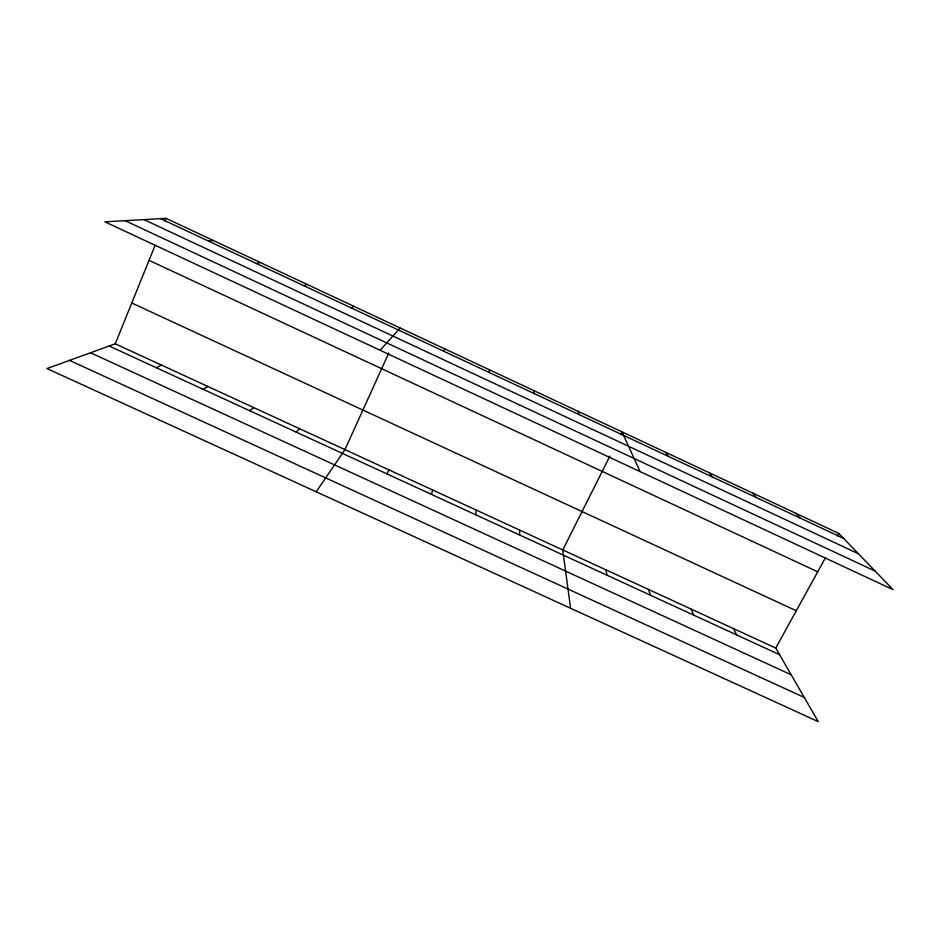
<?xml version="1.0" encoding="UTF-8"?>
<svg xmlns="http://www.w3.org/2000/svg" width="940" height="940" viewBox="0 0 940 940"><rect width="100%" height="100%" fill="white"/><g stroke="black" fill="none" stroke-linecap="round" stroke-linejoin="round"><path stroke-width="1.41" d="M475.652 514.744L476.239 510.091M489.094 372.452L489.505 369.831M431.437 494.381L432.682 490.022M115.256 343.805L775.747 648.059L818.27 721.65L47 368.562L115.256 343.805L155.065 245.458M164.947 221.064L166.039 218.35L838.832 533.427L893 589.615L104.892 221.828L166.039 218.35M388.808 352.935L344.957 449.614L316.228 491.82M398.936 330.61L400.135 327.978L380.183 350.303M387.01 473.936L388.913 469.871M443.833 351.255L444.914 348.952M609.86 456.112L562.778 549.959L570.557 608.25M620.729 434.433L622.01 431.883L640.058 471.575M775.747 648.059L825.461 557.726M837.423 535.976L838.832 533.427M296.182 432.118L299.449 428.652M249.77 410.745L253.73 407.584M351.266 307.921L353.757 306.264M203.122 389.278L207.787 386.422M156.263 367.693L161.633 365.166M303.949 285.772L307.169 284.444M256.409 263.517L260.357 262.519M208.621 241.145L213.309 240.487M69.513 360.396L804.299 697.468M109.169 346.014L779.554 654.663M90.557 352.759L791.186 674.791M131.776 303.009L796.274 610.765M125.114 220.677L875.164 571.109M149.037 260.357L817.718 571.79M160.599 218.667L843.673 538.444M143.961 219.608L858.467 553.789M795.863 513.299L800.069 518.034M752.693 493.089L756.265 497.53M709.336 472.785L712.261 476.921M665.779 452.375L668.046 456.229M733.529 628.613L736.737 634.947M691.135 609.085L693.72 615.136M648.541 589.462L650.504 595.243M578.041 411.297L578.993 414.54M605.76 569.758L607.087 575.256M533.873 390.617L534.155 393.543M519.609 530.066L519.667 535.013"/></g></svg>
